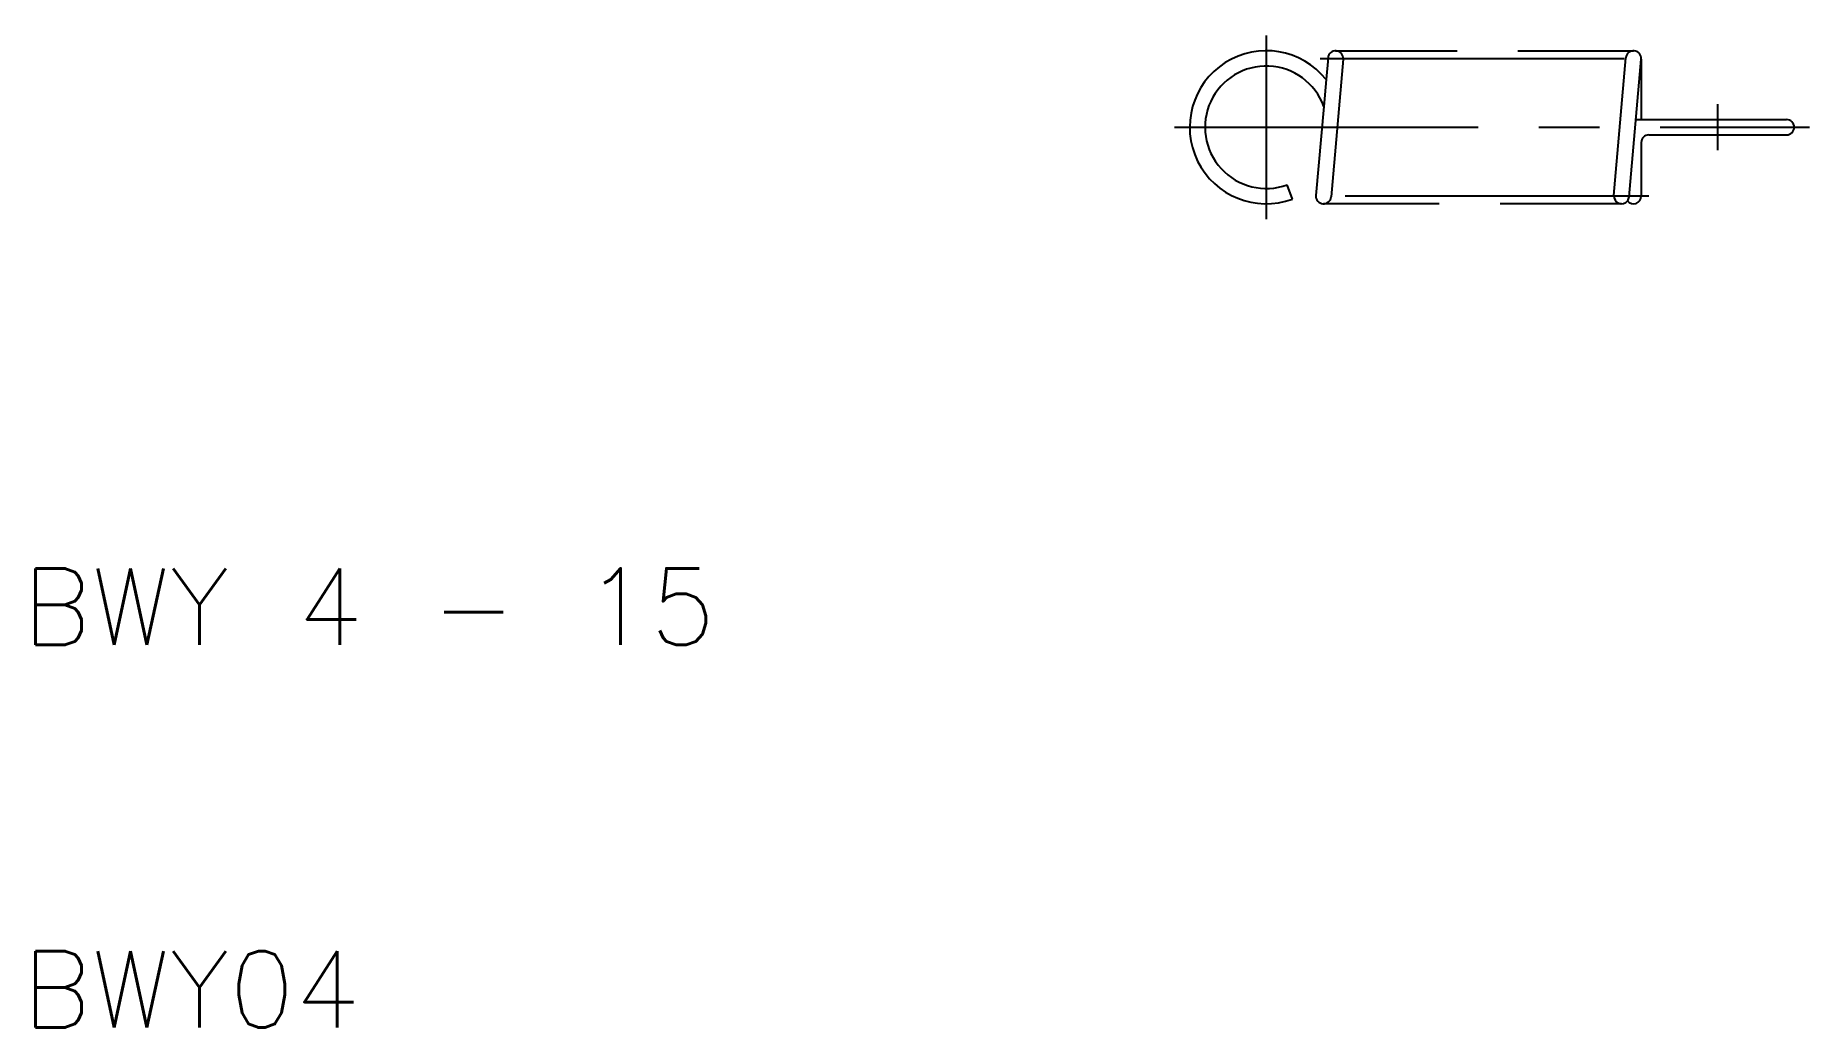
# Model space of a CAD drawing. Extents: x 10.3 to 56.7, y 10 to 35.9.
import ezdxf

# ---------------------------------------------------------------- set-up
doc = ezdxf.new("R2010")
doc.units = 0
doc.header["$LTSCALE"] = 0.25
doc.linetypes.add('CENTER', pattern=[50.8, 31.75, -6.35, 6.35, -6.35])
doc.linetypes.add('DASHED', pattern=[19.05, 12.7, -6.35])
doc.layers.get('0').update_dxf_attribs({"linetype": 'CONTINUOUS'})
doc.layers.add('CENTER', color=1, linetype='CENTER')
doc.styles.get("Standard").update_dxf_attribs({"font": 'txt.shx', "bigfont": 'extfont.shx'})

msp = doc.modelspace()

# ---------------------------------------------------------------- linework, layer by layer
for p, q in [((44.126, 35.35), (44.076, 34.779)), ((44.524, 35.315), (44.209, 31.715)), ((51.597, 31.75), (51.912, 35.35)), ((51.996, 31.715), (52.311, 35.315)), ((52.311, 35.315), (52.311, 33.733)), ((44.076, 34.779), (44.014, 34.08)), ((44.014, 34.08), (43.811, 31.75)), ((52.172, 33.733), (52.311, 33.733)), ((52.311, 33.733), (56.111, 33.733)), ((52.311, 33.133), (52.311, 31.733)), ((52.511, 33.333), (56.111, 33.333)), ((43.195, 31.653), (43.058, 32.029))]:
    msp.add_line(p, q)
at = {"color": 3, "linetype": 'DASHED'}
for p, q in [((44.325, 35.533), (52.112, 35.533)), ((51.797, 31.533), (44.01, 31.533))]:
    msp.add_line(p, q, dxfattribs=at)
for centre, radius, start, end in [((42.511, 33.533), 2, 38.5273, 290), ((44.325, 35.333), 0.2, 355, 175), ((52.112, 35.333), 0.2, 355, 175), ((42.511, 33.533), 1.6, 20, 290), ((56.111, 33.533), 0.2, 270, 90), ((52.511, 33.133), 0.2, 90, 180), ((44.01, 31.733), 0.2, 175, 355), ((51.797, 31.733), 0.2, 175, 321.7665), ((52.111, 31.733), 0.2, 218.2335, 0), ((51.797, 31.733), 0.2, 321.7665, 355)]:
    msp.add_arc(centre, radius, start, end)
at = {"layer": 'CENTER', "color": 1, "linetype": 'CENTER'}
for p, q in [((42.511, 35.933), (42.511, 31.133)), ((43.925, 35.333), (52.512, 35.333)), ((54.311, 32.933), (54.311, 34.133)), ((40.111, 33.533), (56.711, 33.533)), ((52.511, 31.733), (43.61, 31.733))]:
    msp.add_line(p, q, dxfattribs=at)

# ---------------------------------------------------------------- texts
for s, p in [('BWY 4 - 15', (10, 20)), ('BWY04', (10, 10))]:
    msp.add_text(s, height=2).set_placement(p)

doc.saveas('drawing.dxf')
